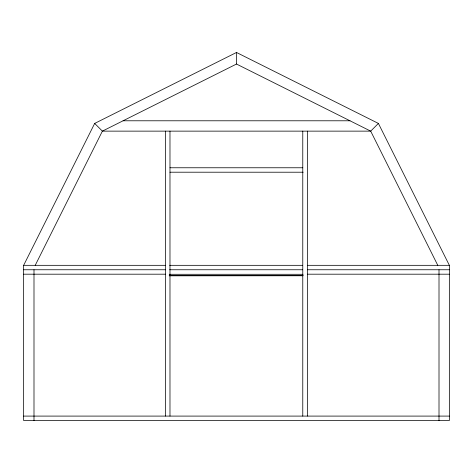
<?xml version="1.0" encoding="UTF-8"?>
<svg xmlns="http://www.w3.org/2000/svg" width="473" height="473" viewBox="0 0 473 473"><rect width="100%" height="100%" fill="white"/><g stroke="black" fill="none" stroke-linecap="round" stroke-linejoin="round"><path stroke-width="0.71" d="M23.65 265.323L94.677 123.423L236.5 52.473L378.4 123.423L449.35 265.323L449.35 420.527L23.65 420.527L23.65 265.323L165.55 265.323M35.221 265.323L102.387 131.133L236.5 64.044L370.69 131.133L437.779 265.323M378.4 123.423L370.69 131.133L102.387 131.133L94.677 123.423M123.069 120.786L349.996 120.786M169.984 167.767L302.773 167.767M169.984 172.202L303.146 172.219M169.653 265.323L302.608 265.323M307.45 265.323L449.35 265.323M23.65 269.758L165.55 269.758M169.653 269.758L302.608 269.758M307.45 269.758L449.35 269.758M23.65 274.192L165.55 274.192M307.45 274.192L449.35 274.192M169.245 274.293L303.016 274.293M169.245 275.676L303.016 275.676M169.228 275.783L303.039 275.729M23.65 416.092L449.35 416.092M439.003 269.758L439.003 420.527M307.45 131.133L307.45 416.092M302.773 131.133L302.773 416.092M236.5 52.473L236.5 64.044M169.984 131.133L169.984 416.092M165.55 131.133L165.55 416.092M33.997 269.758L33.997 420.527"/></g></svg>
